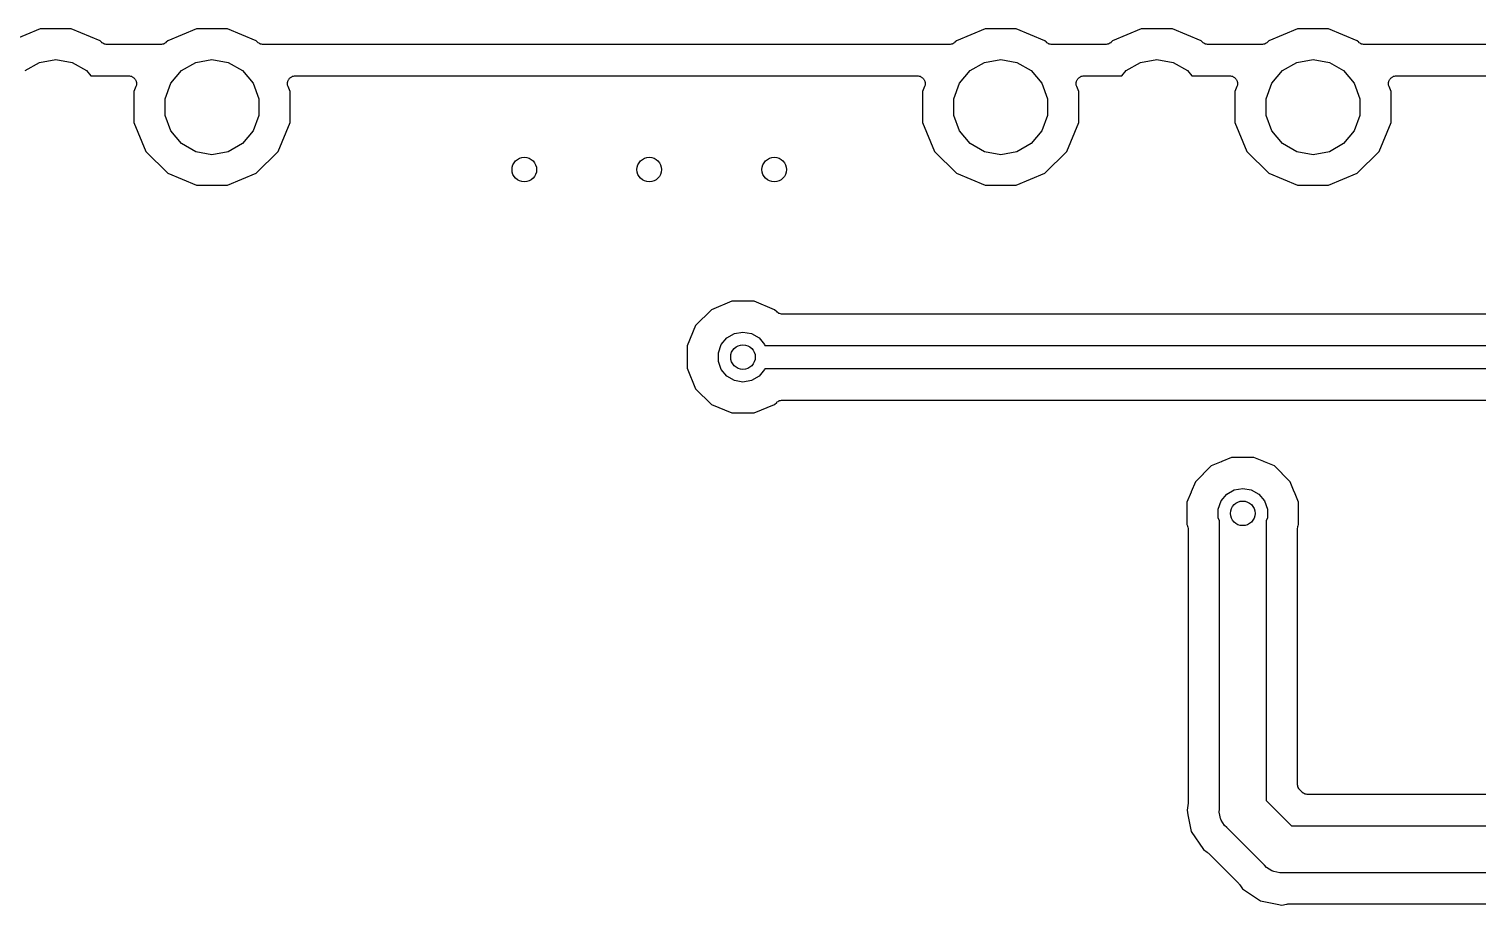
# Model space of a CAD drawing. Extents: x 40 to 163, y -163 to -37.
# Drawn here: x 92.02 to 115.57, y -86.63 to -72.39 of the extents above; entities that cross this region are included whole.
import ezdxf

# ---------------------------------------------------------------- set-up
doc = ezdxf.new("R2010")
doc.units = 0
doc.header["$MEASUREMENT"] = 0
doc.layers.add('BLACK', color=7, linetype='CONTINUOUS')

msp = doc.modelspace()

# ---------------------------------------------------------------- linework, layer by layer
at = {"layer": 'BLACK', "linetype": 'CONTINUOUS'}
for p, q in [((92.2034, -72.39), (91.7366, -72.5833)), ((92.7086, -72.39), (92.2034, -72.39)), ((93.1754, -72.5833), (92.7086, -72.39)), ((94.7434, -72.39), (94.2766, -72.5833)), ((95.2486, -72.39), (94.7434, -72.39)), ((95.7154, -72.5833), (95.2486, -72.39)), ((107.57, -72.39), (107.104, -72.5833)), ((108.076, -72.39), (107.57, -72.39)), ((108.542, -72.5833), (108.076, -72.39)), ((110.11, -72.39), (109.644, -72.5833)), ((110.616, -72.39), (110.11, -72.39)), ((111.082, -72.5833), (110.616, -72.39)), ((112.65, -72.39), (112.184, -72.5833)), ((113.156, -72.39), (112.65, -72.39)), ((113.622, -72.5833), (113.156, -72.39)), ((93.1989, -72.6068), (93.1754, -72.5833)), ((93.2034, -72.61), (93.1989, -72.6068)), ((93.207, -72.6143), (93.2034, -72.61)), ((93.2214, -72.6226), (93.207, -72.6143)), ((93.235, -72.6321), (93.2214, -72.6226)), ((93.2404, -72.6335), (93.235, -72.6321)), ((93.2452, -72.6363), (93.2404, -72.6335)), ((93.2616, -72.6392), (93.2452, -72.6363)), ((93.2776, -72.6435), (93.2616, -72.6392)), ((93.2832, -72.643), (93.2776, -72.6435)), ((93.2887, -72.644), (93.2832, -72.643)), ((94.1633, -72.644), (93.2887, -72.644)), ((94.1688, -72.643), (94.1633, -72.644)), ((94.1744, -72.6435), (94.1688, -72.643)), ((94.1904, -72.6392), (94.1744, -72.6435)), ((94.2068, -72.6363), (94.1904, -72.6392)), ((94.2116, -72.6335), (94.2068, -72.6363)), ((94.217, -72.6321), (94.2116, -72.6335)), ((94.2306, -72.6226), (94.217, -72.6321)), ((94.245, -72.6143), (94.2306, -72.6226)), ((94.2486, -72.61), (94.245, -72.6143)), ((94.2531, -72.6068), (94.2486, -72.61)), ((94.2766, -72.5833), (94.2531, -72.6068)), ((95.7389, -72.6068), (95.7154, -72.5833)), ((95.7434, -72.61), (95.7389, -72.6068)), ((95.747, -72.6143), (95.7434, -72.61)), ((95.7614, -72.6226), (95.747, -72.6143)), ((95.775, -72.6321), (95.7614, -72.6226)), ((95.7804, -72.6335), (95.775, -72.6321)), ((95.7852, -72.6363), (95.7804, -72.6335)), ((95.8016, -72.6392), (95.7852, -72.6363)), ((95.8176, -72.6435), (95.8016, -72.6392)), ((95.8232, -72.643), (95.8176, -72.6435)), ((95.8287, -72.644), (95.8232, -72.643)), ((106.99, -72.644), (95.8287, -72.644)), ((106.996, -72.643), (106.99, -72.644)), ((107.001, -72.6435), (106.996, -72.643)), ((107.017, -72.6392), (107.001, -72.6435)), ((107.034, -72.6363), (107.017, -72.6392)), ((107.039, -72.6335), (107.034, -72.6363)), ((107.044, -72.6321), (107.039, -72.6335)), ((107.058, -72.6226), (107.044, -72.6321)), ((107.072, -72.6143), (107.058, -72.6226)), ((107.076, -72.61), (107.072, -72.6143)), ((107.08, -72.6068), (107.076, -72.61)), ((107.104, -72.5833), (107.08, -72.6068)), ((108.566, -72.6068), (108.542, -72.5833)), ((108.57, -72.61), (108.566, -72.6068)), ((108.574, -72.6143), (108.57, -72.61)), ((108.588, -72.6226), (108.574, -72.6143)), ((108.602, -72.6321), (108.588, -72.6226)), ((108.607, -72.6335), (108.602, -72.6321)), ((108.612, -72.6363), (108.607, -72.6335)), ((108.629, -72.6392), (108.612, -72.6363)), ((108.645, -72.6435), (108.629, -72.6392)), ((108.65, -72.643), (108.645, -72.6435)), ((108.656, -72.644), (108.65, -72.643)), ((109.53, -72.644), (108.656, -72.644)), ((109.536, -72.643), (109.53, -72.644)), ((109.541, -72.6435), (109.536, -72.643)), ((109.557, -72.6392), (109.541, -72.6435)), ((109.574, -72.6363), (109.557, -72.6392)), ((109.579, -72.6335), (109.574, -72.6363)), ((109.584, -72.6321), (109.579, -72.6335)), ((109.598, -72.6226), (109.584, -72.6321)), ((109.612, -72.6143), (109.598, -72.6226)), ((109.616, -72.61), (109.612, -72.6143)), ((109.62, -72.6068), (109.616, -72.61)), ((109.644, -72.5833), (109.62, -72.6068)), ((111.106, -72.6068), (111.082, -72.5833)), ((111.11, -72.61), (111.106, -72.6068)), ((111.114, -72.6143), (111.11, -72.61)), ((111.128, -72.6226), (111.114, -72.6143)), ((111.142, -72.6321), (111.128, -72.6226)), ((111.147, -72.6335), (111.142, -72.6321)), ((111.152, -72.6363), (111.147, -72.6335)), ((111.169, -72.6392), (111.152, -72.6363)), ((111.185, -72.6435), (111.169, -72.6392)), ((111.19, -72.643), (111.185, -72.6435)), ((111.196, -72.644), (111.19, -72.643)), ((112.07, -72.644), (111.196, -72.644)), ((112.076, -72.643), (112.07, -72.644)), ((112.081, -72.6435), (112.076, -72.643)), ((112.097, -72.6392), (112.081, -72.6435)), ((112.114, -72.6363), (112.097, -72.6392)), ((112.119, -72.6335), (112.114, -72.6363)), ((112.124, -72.6321), (112.119, -72.6335)), ((112.138, -72.6226), (112.124, -72.6321)), ((112.152, -72.6143), (112.138, -72.6226)), ((112.156, -72.61), (112.152, -72.6143)), ((112.16, -72.6068), (112.156, -72.61)), ((112.184, -72.5833), (112.16, -72.6068)), ((113.646, -72.6068), (113.622, -72.5833)), ((113.65, -72.61), (113.646, -72.6068)), ((113.654, -72.6143), (113.65, -72.61)), ((113.668, -72.6226), (113.654, -72.6143)), ((113.682, -72.6321), (113.668, -72.6226)), ((113.687, -72.6335), (113.682, -72.6321)), ((113.692, -72.6363), (113.687, -72.6335)), ((113.709, -72.6392), (113.692, -72.6363)), ((113.725, -72.6435), (113.709, -72.6392)), ((113.73, -72.643), (113.725, -72.6435)), ((113.736, -72.644), (113.73, -72.643)), ((157.607, -72.644), (113.736, -72.644)), ((91.9586, -73.0673), (92.1914, -72.9329)), ((92.1914, -72.9329), (92.456, -72.8862)), ((92.456, -72.8862), (92.7206, -72.9329)), ((92.7206, -72.9329), (92.9534, -73.0673)), ((94.4986, -73.0673), (94.7314, -72.9329)), ((94.7314, -72.9329), (94.996, -72.8862)), ((94.996, -72.8862), (95.2606, -72.9329)), ((95.2606, -72.9329), (95.4934, -73.0673)), ((107.326, -73.0673), (107.558, -72.9329)), ((107.558, -72.9329), (107.823, -72.8862)), ((107.823, -72.8862), (108.088, -72.9329)), ((108.088, -72.9329), (108.32, -73.0673)), ((109.866, -73.0673), (110.098, -72.9329)), ((110.098, -72.9329), (110.363, -72.8862)), ((110.363, -72.8862), (110.628, -72.9329)), ((110.628, -72.9329), (110.86, -73.0673)), ((112.406, -73.0673), (112.638, -72.9329)), ((112.638, -72.9329), (112.903, -72.8862)), ((112.903, -72.8862), (113.168, -72.9329)), ((113.168, -72.9329), (113.4, -73.0673)), ((92.9534, -73.0673), (93.0245, -73.152)), ((93.0245, -73.152), (93.6417, -73.152)), ((93.6417, -73.152), (93.6554, -73.1544)), ((93.6554, -73.1544), (93.6692, -73.155)), ((93.6692, -73.155), (93.6769, -73.1582)), ((93.6769, -73.1582), (93.6851, -73.1597)), ((93.6851, -73.1597), (93.6971, -73.1666)), ((93.6971, -73.1666), (93.7099, -73.1719)), ((93.7099, -73.1719), (93.7161, -73.1775)), ((93.7161, -73.1775), (93.7233, -73.1817)), ((93.7233, -73.1817), (93.7323, -73.1923)), ((93.7323, -73.1923), (93.7425, -73.2017)), ((93.7425, -73.2017), (93.7463, -73.2091)), ((93.7463, -73.2091), (93.7517, -73.2155)), ((93.7517, -73.2155), (93.7564, -73.2285)), ((93.7564, -73.2285), (93.7628, -73.2408)), ((94.3259, -73.2731), (94.4986, -73.0673)), ((95.4934, -73.0673), (95.6661, -73.2731)), ((96.2292, -73.2408), (96.2356, -73.2285)), ((96.2356, -73.2285), (96.2403, -73.2155)), ((96.2403, -73.2155), (96.2457, -73.2091)), ((96.2457, -73.2091), (96.2495, -73.2017)), ((96.2495, -73.2017), (96.2597, -73.1923)), ((96.2597, -73.1923), (96.2687, -73.1817)), ((96.2687, -73.1817), (96.2759, -73.1775)), ((96.2759, -73.1775), (96.282, -73.1719)), ((96.282, -73.1719), (96.2949, -73.1666)), ((96.2949, -73.1666), (96.3068, -73.1597)), ((96.3068, -73.1597), (96.3151, -73.1582)), ((96.3151, -73.1582), (96.3228, -73.155)), ((96.3228, -73.155), (96.3366, -73.1544)), ((96.3366, -73.1544), (96.3503, -73.152)), ((96.3503, -73.152), (106.469, -73.152)), ((106.469, -73.152), (106.482, -73.1544)), ((106.482, -73.1544), (106.496, -73.155)), ((106.496, -73.155), (106.504, -73.1582)), ((106.504, -73.1582), (106.512, -73.1597)), ((106.512, -73.1597), (106.524, -73.1666)), ((106.524, -73.1666), (106.537, -73.1719)), ((106.537, -73.1719), (106.543, -73.1775)), ((106.543, -73.1775), (106.55, -73.1817)), ((106.55, -73.1817), (106.559, -73.1923)), ((106.559, -73.1923), (106.569, -73.2017)), ((106.569, -73.2017), (106.573, -73.2091)), ((106.573, -73.2091), (106.579, -73.2155)), ((106.579, -73.2155), (106.583, -73.2285)), ((106.583, -73.2285), (106.59, -73.2408)), ((107.153, -73.2731), (107.326, -73.0673)), ((108.32, -73.0673), (108.493, -73.2731)), ((109.056, -73.2408), (109.063, -73.2285)), ((109.063, -73.2285), (109.067, -73.2155)), ((109.067, -73.2155), (109.073, -73.2091)), ((109.073, -73.2091), (109.077, -73.2017)), ((109.077, -73.2017), (109.087, -73.1923)), ((109.087, -73.1923), (109.096, -73.1817)), ((109.096, -73.1817), (109.103, -73.1775)), ((109.103, -73.1775), (109.109, -73.1719)), ((109.109, -73.1719), (109.122, -73.1666)), ((109.122, -73.1666), (109.134, -73.1597)), ((109.134, -73.1597), (109.142, -73.1582)), ((109.142, -73.1582), (109.15, -73.155)), ((109.15, -73.155), (109.164, -73.1544)), ((109.164, -73.1544), (109.177, -73.152)), ((109.177, -73.152), (109.795, -73.152)), ((109.795, -73.152), (109.866, -73.0673)), ((110.86, -73.0673), (110.931, -73.152)), ((110.931, -73.152), (111.549, -73.152)), ((111.549, -73.152), (111.562, -73.1544)), ((111.562, -73.1544), (111.576, -73.155)), ((111.576, -73.155), (111.584, -73.1582)), ((111.584, -73.1582), (111.592, -73.1597)), ((111.592, -73.1597), (111.604, -73.1666)), ((111.604, -73.1666), (111.617, -73.1719)), ((111.617, -73.1719), (111.623, -73.1775)), ((111.623, -73.1775), (111.63, -73.1817)), ((111.63, -73.1817), (111.639, -73.1923)), ((111.639, -73.1923), (111.649, -73.2017)), ((111.649, -73.2017), (111.653, -73.2091)), ((111.653, -73.2091), (111.659, -73.2155)), ((111.659, -73.2155), (111.663, -73.2285)), ((111.663, -73.2285), (111.67, -73.2408)), ((112.233, -73.2731), (112.406, -73.0673)), ((113.4, -73.0673), (113.573, -73.2731)), ((114.136, -73.2408), (114.143, -73.2285)), ((114.143, -73.2285), (114.147, -73.2155)), ((114.147, -73.2155), (114.153, -73.2091)), ((114.153, -73.2091), (114.157, -73.2017)), ((114.157, -73.2017), (114.167, -73.1923)), ((114.167, -73.1923), (114.176, -73.1817)), ((114.176, -73.1817), (114.183, -73.1775)), ((114.183, -73.1775), (114.189, -73.1719)), ((114.189, -73.1719), (114.202, -73.1666)), ((114.202, -73.1666), (114.214, -73.1597)), ((114.214, -73.1597), (114.222, -73.1582)), ((114.222, -73.1582), (114.23, -73.155)), ((114.23, -73.155), (114.244, -73.1544)), ((114.244, -73.1544), (114.257, -73.152)), ((114.257, -73.152), (157.721, -73.152)), ((93.759, -73.3276), (93.726, -73.4074)), ((93.726, -73.4074), (93.726, -73.9126)), ((93.762, -73.3141), (93.759, -73.3276)), ((93.7668, -73.3011), (93.762, -73.3141)), ((93.7628, -73.2408), (93.7639, -73.2491)), ((93.7639, -73.2491), (93.7668, -73.2569)), ((93.7668, -73.2569), (93.7668, -73.2708)), ((93.7668, -73.2708), (93.7686, -73.2845)), ((93.7686, -73.2845), (93.7668, -73.2927)), ((93.7668, -73.2927), (93.7668, -73.3011)), ((94.234, -73.5256), (94.3259, -73.2731)), ((95.6661, -73.2731), (95.758, -73.5256)), ((96.2234, -73.2845), (96.2252, -73.2708)), ((96.2252, -73.2927), (96.2234, -73.2845)), ((96.2252, -73.2569), (96.2281, -73.2491)), ((96.2252, -73.2708), (96.2252, -73.2569)), ((96.2252, -73.3011), (96.2252, -73.2927)), ((96.23, -73.3141), (96.2252, -73.3011)), ((96.2281, -73.2491), (96.2292, -73.2408)), ((96.233, -73.3276), (96.23, -73.3141)), ((96.266, -73.4074), (96.233, -73.3276)), ((96.266, -73.9126), (96.266, -73.4074)), ((106.586, -73.3276), (106.553, -73.4074)), ((106.553, -73.4074), (106.553, -73.9126)), ((106.589, -73.3141), (106.586, -73.3276)), ((106.594, -73.3011), (106.589, -73.3141)), ((106.59, -73.2408), (106.591, -73.2491)), ((106.591, -73.2491), (106.594, -73.2569)), ((106.594, -73.2569), (106.594, -73.2708)), ((106.594, -73.2708), (106.596, -73.2845)), ((106.596, -73.2845), (106.594, -73.2927)), ((106.594, -73.2927), (106.594, -73.3011)), ((107.061, -73.5256), (107.153, -73.2731)), ((108.493, -73.2731), (108.585, -73.5256)), ((109.05, -73.2845), (109.052, -73.2708)), ((109.052, -73.2927), (109.05, -73.2845)), ((109.052, -73.2569), (109.055, -73.2491)), ((109.052, -73.2708), (109.052, -73.2569)), ((109.052, -73.3011), (109.052, -73.2927)), ((109.057, -73.3141), (109.052, -73.3011)), ((109.055, -73.2491), (109.056, -73.2408)), ((109.06, -73.3276), (109.057, -73.3141)), ((109.093, -73.4074), (109.06, -73.3276)), ((109.093, -73.9126), (109.093, -73.4074)), ((111.666, -73.3276), (111.633, -73.4074)), ((111.633, -73.4074), (111.633, -73.9126)), ((111.669, -73.3141), (111.666, -73.3276)), ((111.674, -73.3011), (111.669, -73.3141)), ((111.67, -73.2408), (111.671, -73.2491)), ((111.671, -73.2491), (111.674, -73.2569)), ((111.674, -73.2569), (111.674, -73.2708)), ((111.674, -73.2708), (111.676, -73.2845)), ((111.676, -73.2845), (111.674, -73.2927)), ((111.674, -73.2927), (111.674, -73.3011)), ((112.141, -73.5256), (112.233, -73.2731)), ((113.573, -73.2731), (113.665, -73.5256)), ((114.13, -73.2845), (114.132, -73.2708)), ((114.132, -73.2927), (114.13, -73.2845)), ((114.132, -73.2569), (114.135, -73.2491)), ((114.132, -73.2708), (114.132, -73.2569)), ((114.132, -73.3011), (114.132, -73.2927)), ((114.137, -73.3141), (114.132, -73.3011)), ((114.135, -73.2491), (114.136, -73.2408)), ((114.14, -73.3276), (114.137, -73.3141)), ((114.173, -73.4074), (114.14, -73.3276)), ((114.173, -73.9126), (114.173, -73.4074)), ((94.234, -73.7944), (94.234, -73.5256)), ((95.758, -73.5256), (95.758, -73.7944)), ((107.061, -73.7944), (107.061, -73.5256)), ((108.585, -73.5256), (108.585, -73.7944)), ((112.141, -73.7944), (112.141, -73.5256)), ((113.665, -73.5256), (113.665, -73.7944)), ((93.726, -73.9126), (93.9193, -74.3794)), ((94.3259, -74.0469), (94.234, -73.7944)), ((95.758, -73.7944), (95.6661, -74.0469)), ((96.0727, -74.3794), (96.266, -73.9126)), ((106.553, -73.9126), (106.746, -74.3794)), ((107.153, -74.0469), (107.061, -73.7944)), ((108.585, -73.7944), (108.493, -74.0469)), ((108.9, -74.3794), (109.093, -73.9126)), ((111.633, -73.9126), (111.826, -74.3794)), ((112.233, -74.0469), (112.141, -73.7944)), ((113.665, -73.7944), (113.573, -74.0469)), ((113.98, -74.3794), (114.173, -73.9126)), ((94.4986, -74.2527), (94.3259, -74.0469)), ((95.6661, -74.0469), (95.4934, -74.2527)), ((107.326, -74.2527), (107.153, -74.0469)), ((108.493, -74.0469), (108.32, -74.2527)), ((112.406, -74.2527), (112.233, -74.0469)), ((113.573, -74.0469), (113.4, -74.2527)), ((93.9193, -74.3794), (94.2766, -74.7367)), ((94.7314, -74.3871), (94.4986, -74.2527)), ((94.996, -74.4338), (94.7314, -74.3871)), ((95.2606, -74.3871), (94.996, -74.4338)), ((95.4934, -74.2527), (95.2606, -74.3871)), ((95.7154, -74.7367), (96.0727, -74.3794)), ((106.746, -74.3794), (107.104, -74.7367)), ((107.558, -74.3871), (107.326, -74.2527)), ((107.823, -74.4338), (107.558, -74.3871)), ((108.088, -74.3871), (107.823, -74.4338)), ((108.32, -74.2527), (108.088, -74.3871)), ((108.542, -74.7367), (108.9, -74.3794)), ((111.826, -74.3794), (112.184, -74.7367)), ((112.638, -74.3871), (112.406, -74.2527)), ((112.903, -74.4338), (112.638, -74.3871)), ((113.168, -74.3871), (112.903, -74.4338)), ((113.4, -74.2527), (113.168, -74.3871)), ((113.622, -74.7367), (113.98, -74.3794)), ((94.2766, -74.7367), (94.7434, -74.93)), ((95.2486, -74.93), (95.7154, -74.7367)), ((107.104, -74.7367), (107.57, -74.93)), ((108.076, -74.93), (108.542, -74.7367)), ((112.184, -74.7367), (112.65, -74.93)), ((113.156, -74.93), (113.622, -74.7367)), ((94.7434, -74.93), (95.2486, -74.93)), ((107.57, -74.93), (108.076, -74.93)), ((112.65, -74.93), (113.156, -74.93)), ((103.118, -76.9542), (102.862, -77.2097)), ((103.451, -76.816), (103.118, -76.9542)), ((103.813, -76.816), (103.451, -76.816)), ((104.146, -76.9542), (103.813, -76.816)), ((104.18, -76.9883), (104.146, -76.9542)), ((104.185, -76.9915), (104.18, -76.9883)), ((104.189, -76.9958), (104.185, -76.9915)), ((104.203, -77.0041), (104.189, -76.9958)), ((104.217, -77.0136), (104.203, -77.0041)), ((102.862, -77.2097), (102.724, -77.5434)), ((104.222, -77.015), (104.217, -77.0136)), ((104.227, -77.0178), (104.222, -77.015)), ((104.243, -77.0207), (104.227, -77.0178)), ((104.259, -77.025), (104.243, -77.0207)), ((104.265, -77.0245), (104.259, -77.025)), ((104.27, -77.0255), (104.265, -77.0245)), ((124.584, -77.0255), (104.27, -77.0255)), ((103.28, -77.5209), (103.371, -77.4129)), ((103.371, -77.4129), (103.493, -77.3423)), ((103.493, -77.3423), (103.632, -77.3178)), ((103.632, -77.3178), (103.771, -77.3423)), ((103.771, -77.3423), (103.893, -77.4129)), ((103.893, -77.4129), (103.984, -77.5209)), ((102.724, -77.5434), (102.724, -77.9046)), ((103.232, -77.6535), (103.28, -77.5209)), ((103.232, -77.7945), (103.232, -77.6535)), ((103.984, -77.5209), (103.988, -77.5335)), ((103.988, -77.5335), (124.866, -77.5335)), ((102.724, -77.9046), (102.862, -78.2383)), ((103.28, -77.9271), (103.232, -77.7945)), ((103.371, -78.0351), (103.28, -77.9271)), ((103.984, -77.9271), (103.893, -78.0351)), ((103.988, -77.9145), (103.984, -77.9271)), ((124.866, -77.9145), (103.988, -77.9145)), ((103.493, -78.1057), (103.371, -78.0351)), ((103.632, -78.1302), (103.493, -78.1057)), ((103.771, -78.1057), (103.632, -78.1302)), ((103.893, -78.0351), (103.771, -78.1057)), ((102.862, -78.2383), (103.118, -78.4938)), ((103.118, -78.4938), (103.451, -78.632)), ((103.451, -78.632), (103.813, -78.632)), ((103.813, -78.632), (104.146, -78.4938)), ((104.146, -78.4938), (104.18, -78.4597)), ((104.18, -78.4597), (104.185, -78.4565)), ((104.185, -78.4565), (104.189, -78.4522)), ((104.189, -78.4522), (104.203, -78.4439)), ((104.203, -78.4439), (104.217, -78.4344)), ((104.217, -78.4344), (104.222, -78.433)), ((104.222, -78.433), (104.227, -78.4302)), ((104.227, -78.4302), (104.243, -78.4273)), ((104.243, -78.4273), (104.259, -78.423)), ((104.259, -78.423), (104.265, -78.4235)), ((104.265, -78.4235), (104.27, -78.4225)), ((104.27, -78.4225), (124.397, -78.4225)), ((111.579, -79.356), (111.417, -79.4234)), ((111.755, -79.356), (111.579, -79.356)), ((111.76, -79.3552), (111.755, -79.356)), ((111.765, -79.356), (111.76, -79.3552)), ((111.941, -79.356), (111.765, -79.356)), ((112.103, -79.4234), (111.941, -79.356)), ((111.246, -79.4942), (111.121, -79.6187)), ((111.408, -79.4269), (111.246, -79.4942)), ((111.412, -79.4244), (111.408, -79.4269)), ((111.417, -79.4234), (111.412, -79.4244)), ((112.108, -79.4244), (112.103, -79.4234)), ((112.112, -79.4269), (112.108, -79.4244)), ((112.274, -79.4942), (112.112, -79.4269)), ((112.399, -79.6187), (112.274, -79.4942)), ((110.99, -79.7497), (110.923, -79.9123)), ((111.115, -79.6252), (110.99, -79.7497)), ((111.117, -79.6214), (111.115, -79.6252)), ((111.121, -79.6187), (111.117, -79.6214)), ((112.403, -79.6214), (112.399, -79.6187)), ((112.405, -79.6252), (112.403, -79.6214)), ((112.53, -79.7497), (112.405, -79.6252)), ((112.597, -79.9123), (112.53, -79.7497)), ((110.919, -79.9207), (110.852, -80.0834)), ((110.92, -79.9162), (110.919, -79.9207)), ((110.923, -79.9123), (110.92, -79.9162)), ((111.36, -80.1935), (111.408, -80.0609)), ((111.408, -80.0609), (111.499, -79.9529)), ((111.499, -79.9529), (111.621, -79.8823)), ((111.621, -79.8823), (111.76, -79.8578)), ((111.76, -79.8578), (111.899, -79.8823)), ((111.899, -79.8823), (112.021, -79.9529)), ((112.021, -79.9529), (112.112, -80.0609)), ((112.112, -80.0609), (112.16, -80.1935)), ((112.6, -79.9162), (112.597, -79.9123)), ((112.601, -79.9207), (112.6, -79.9162)), ((112.668, -80.0834), (112.601, -79.9207)), ((110.852, -80.0834), (110.852, -80.4446)), ((111.36, -80.3345), (111.36, -80.1935)), ((112.16, -80.1935), (112.16, -80.3345)), ((112.668, -80.4446), (112.668, -80.0834)), ((110.852, -80.4446), (110.861, -80.4671)), ((110.861, -80.4671), (110.862, -80.4699)), ((110.862, -80.4699), (110.863, -80.4723)), ((110.863, -80.4723), (110.867, -80.4913)), ((110.867, -80.4913), (110.871, -80.5102)), ((110.871, -80.5102), (110.871, -80.513)), ((110.871, -80.513), (110.871, -80.5157)), ((110.871, -80.5157), (110.871, -84.9899)), ((111.379, -80.3867), (111.36, -80.3345)), ((111.379, -85.0734), (111.379, -80.3867)), ((112.16, -80.3345), (112.141, -80.3867)), ((112.141, -80.3867), (112.141, -84.9322)), ((112.649, -80.5102), (112.653, -80.4913)), ((112.649, -80.513), (112.649, -80.5102)), ((112.649, -80.5157), (112.649, -80.513)), ((112.649, -84.6692), (112.649, -80.5157)), ((112.653, -80.4913), (112.657, -80.4723)), ((112.657, -80.4723), (112.658, -80.4699)), ((112.658, -80.4699), (112.659, -80.4671)), ((112.659, -80.4671), (112.668, -80.4446)), ((112.65, -84.6747), (112.649, -84.6692)), ((112.649, -84.6802), (112.65, -84.6747)), ((112.654, -84.6963), (112.649, -84.6802)), ((112.657, -84.7126), (112.654, -84.6963)), ((112.659, -84.7174), (112.657, -84.7126)), ((112.661, -84.7228), (112.659, -84.7174)), ((112.67, -84.7364), (112.661, -84.7228)), ((112.679, -84.7508), (112.67, -84.7364)), ((112.683, -84.7544), (112.679, -84.7508)), ((112.686, -84.759), (112.683, -84.7544)), ((112.726, -84.7988), (112.686, -84.759)), ((110.869, -85.0147), (110.854, -85.09)), ((110.871, -84.9899), (110.869, -85.0022)), ((110.869, -85.0022), (110.869, -85.0147)), ((112.141, -84.9322), (112.553, -85.344)), ((112.731, -84.802), (112.726, -84.7988)), ((112.734, -84.8063), (112.731, -84.802)), ((112.749, -84.8146), (112.734, -84.8063)), ((112.762, -84.8241), (112.749, -84.8146)), ((112.768, -84.8255), (112.762, -84.8241)), ((112.772, -84.8283), (112.768, -84.8255)), ((112.789, -84.8312), (112.772, -84.8283)), ((112.805, -84.8355), (112.789, -84.8312)), ((112.81, -84.835), (112.805, -84.8355)), ((112.816, -84.836), (112.81, -84.835)), ((124.187, -84.836), (112.816, -84.836)), ((110.854, -85.09), (110.869, -85.1653)), ((110.869, -85.1653), (110.869, -85.1653)), ((110.869, -85.1653), (110.923, -85.4369)), ((111.375, -85.1237), (111.379, -85.0734)), ((111.388, -85.1725), (111.375, -85.1237)), ((111.396, -85.2223), (111.388, -85.1725)), ((111.405, -85.2371), (111.396, -85.2223)), ((111.409, -85.2535), (111.405, -85.2371)), ((110.923, -85.4369), (111.119, -85.7309)), ((111.438, -85.2949), (111.409, -85.2535)), ((111.464, -85.3387), (111.438, -85.2949)), ((111.502, -85.3712), (111.464, -85.3387)), ((112.114, -85.9826), (111.502, -85.3712)), ((112.553, -85.344), (144.128, -85.344)), ((111.119, -85.7309), (111.183, -85.7736)), ((111.183, -85.7736), (111.192, -85.7822)), ((111.192, -85.7822), (111.202, -85.7894)), ((111.202, -85.7894), (111.696, -86.2829)), ((112.146, -86.0214), (112.114, -85.9826)), ((112.19, -86.0466), (112.146, -86.0214)), ((112.231, -86.0756), (112.19, -86.0466)), ((112.248, -86.08), (112.231, -86.0756)), ((112.263, -86.0885), (112.248, -86.08)), ((112.312, -86.0973), (112.263, -86.0885)), ((112.361, -86.1104), (112.312, -86.0973)), ((112.412, -86.106), (112.361, -86.1104)), ((143.987, -86.106), (112.412, -86.106)), ((111.696, -86.2829), (111.703, -86.2931)), ((111.703, -86.2931), (111.711, -86.3021)), ((111.711, -86.3021), (111.754, -86.3659)), ((111.754, -86.3659), (112.048, -86.5624)), ((112.048, -86.5624), (112.32, -86.6164)), ((112.32, -86.6164), (112.32, -86.6164)), ((112.32, -86.6164), (112.395, -86.6314)), ((112.395, -86.6314), (112.47, -86.6164)), ((112.47, -86.6164), (112.483, -86.6162)), ((112.483, -86.6162), (112.495, -86.614)), ((112.495, -86.614), (116.282, -86.614))]:
    msp.add_line(p, q, dxfattribs=at)
at = {"layer": 'BLACK'}
for centre in [(100.076, -74.676), (102.108, -74.676), (104.14, -74.676), (103.632, -77.724), (111.76, -80.264)]:
    msp.add_circle(centre, 0.2, dxfattribs=at)

doc.saveas('drawing.dxf')
